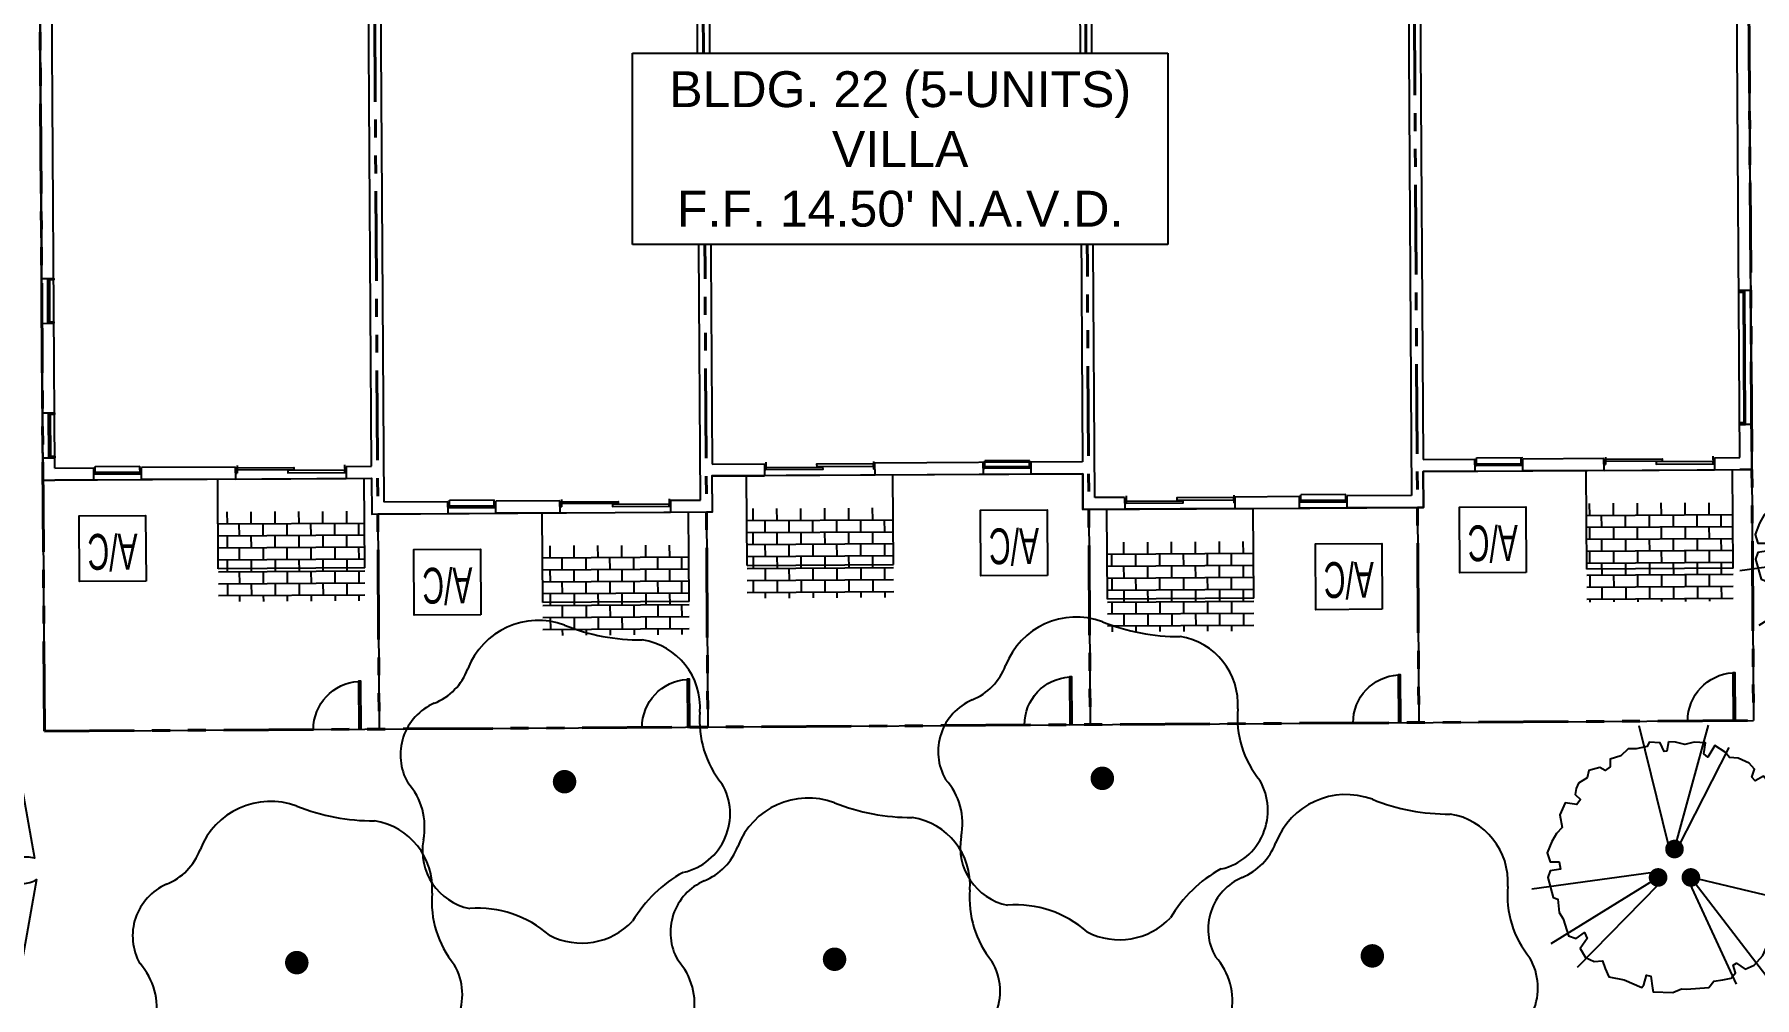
# Model space of a CAD drawing. Header units: feet. Extents: x 919634 to 928945, y 707022 to 708026.
# Drawn here: x 920843.1 to 920939, y 707177.2 to 707231 of the extents above; entities that cross this region are included whole.
import ezdxf

# ---------------------------------------------------------------- set-up
doc = ezdxf.new("R2010")
doc.units = ezdxf.units.FT
doc.header["$LTSCALE"] = 20
doc.header["$MEASUREMENT"] = 0
doc.linetypes.add('Site Plan$0$PHANTOM2', pattern=[1.25, 0.625, -0.125, 0.125, -0.125, 0.125, -0.125])
for name, color, linetype in [('-u-site-xref', 7, 'Continuous'), ('LK-TREE-013M', 6, 'Continuous'), ('LK-TREE-025M', 2, 'Continuous'), ('LK-TREE-035M', 123, 'Continuous'), ('LK-TREE-050M', 2, 'Continuous'), ('LK-TREE-TRNK', 32, 'Continuous'), ('LP-TREE', 15, 'Continuous'), ('Site Plan$0$-u-site-bldg ID', 7, 'Continuous'), ('Site Plan$0$-u-site-bldg_interior', 252, 'Continuous'), ('Site Plan$0$-u-site-fence', 4, 'Site Plan$0$FENCELINE1'), ('Site Plan$0$A-DOOR-EXT_WINDOWS', 253, 'Continuous'), ('Site Plan$0$A-HVAC-EXT', 253, 'Continuous'), ('Site Plan$0$SP-LOT PAVERS', 254, 'Continuous')]:
    doc.layers.add(name, color=color, linetype=linetype)
for name, color, linetype, lineweight in [('Site Plan$0$SP-LOT LINES', 252, 'Site Plan$0$PHANTOM2', 40), ('Site Plan$0$SP-SIDEWALK', 2, 'Continuous', 25), ('SP-BUILDING-FOOTPRINT', 1, 'Continuous', 25)]:
    doc.layers.add(name, color=color, linetype=linetype, lineweight=lineweight)
doc.layers.get('-u-site-xref').off()
doc.styles.add('Site Plan$0$ARIAL', font='arial.ttf')
doc.linetypes.add('Site Plan$0$FENCELINE1', pattern='A,0.25,-0.1,[133,ltypeshp.shx,S=0.1,R=0,X=-0.1,Y=0],-0.1,1', length=1.45)
pattern_1 = [(180.3586, (920937.7977, 707205.79306), (0.004173, -0.6666536), []), (270.3586, (920937.7977, 707205.79306), (0.6708265, -0.6624807), [0.666667, -0.666667])]

# ---------------------------------------------------------------- blocks, each defined once
blk = doc.blocks.new('Site Plan$0$A$C05C92244')
at = {"layer": 'Site Plan$0$A-DOOR-EXT_WINDOWS'}
blk.add_lwpolyline([(32, 32), (32, 0), (30.4, 0), (30.4, 32)], close=True, dxfattribs=at)
blk.add_arc((32.1, 32.1), 32.1, 180.0573, 267.0051, dxfattribs=at)
blk = doc.blocks.new('Site Plan')
at = {"layer": 'Site Plan$0$SP-LOT PAVERS', "extrusion": (-1.01273e-05, 0.001617, 0.999999)}
h = blk.add_hatch(dxfattribs=at)
h.set_pattern_fill('AR-B816', color=256, scale=0.083333, angle=-179.64136)
h.set_pattern_definition(pattern_1)
h.paths.add_polyline_path([(920929.666, 707200.242), (920937.832, 707200.293), (920937.798, 707205.793), (920929.631, 707205.742)])
h = blk.add_hatch(dxfattribs=at)
h.set_pattern_fill('AR-B816', color=256, scale=0.083333, angle=-179.64136)
h.set_pattern_definition(pattern_1)
h.paths.add_polyline_path([(920853.331, 707200.264), (920861.497, 707200.315), (920861.466, 707205.315), (920853.299, 707205.264)])
h = blk.add_hatch(dxfattribs=at)
h.set_pattern_fill('AR-B816', color=256, scale=0.083333, angle=-179.64136)
h.set_pattern_definition(pattern_1)
h.paths.add_polyline_path([(920882.83, 707200.449), (920890.997, 707200.5), (920890.965, 707205.5), (920882.799, 707205.449)])
h = blk.add_hatch(dxfattribs=at)
h.set_pattern_fill('AR-B816', color=256, scale=0.083333, angle=-179.64136)
h.set_pattern_definition(pattern_1)
h.paths.add_polyline_path([(920871.426, 707198.377), (920879.593, 707198.429), (920879.561, 707203.428), (920871.395, 707203.377)])
h = blk.add_hatch(dxfattribs=at)
h.set_pattern_fill('AR-B816', color=256, scale=0.083333, angle=-179.64136)
h.set_pattern_definition(pattern_1)
h.paths.add_polyline_path([(920902.926, 707198.575), (920911.092, 707198.626), (920911.061, 707203.626), (920902.894, 707203.575)])
at = {"layer": 'Site Plan$0$-u-site-bldg_interior', "extrusion": (-1.01273e-05, 0.001617, 0.999999)}
for p, q in [((920861.878, 707206.894, 0.122), (920861.609, 707249.893, 0.052)), ((920938.609, 707250.208, 0.053), (920938.881, 707206.709, 0.123)), ((920920.284, 707248.76, 0.055), (920920.544, 707207.261, 0.122)), ((920843.55, 707206.113, 0.123), (920843.297, 707246.528, 0.058)), ((920844.212, 707206.783, 0.122), (920843.972, 707245.199, 0.06)), ((920880.638, 707245.429, 0.06), (920880.878, 707207.013, 0.122)), ((920901.304, 707245.558, 0.06), (920901.544, 707207.142, 0.122)), ((920862.33, 707241.314, 0.066), (920862.558, 707204.898, 0.125)), ((920880.224, 707205.009, 0.125), (920879.996, 707241.425, 0.066)), ((920902.223, 707205.146, 0.125), (920901.996, 707241.562, 0.066)), ((920919.662, 707241.673, 0.066), (920919.89, 707205.257, 0.125)), ((920938.21, 707207.372, 0.122), (920938.009, 707239.538, 0.07)), ((920843.479, 707217.363, 0.105), (920844.146, 707217.367, 0.105)), ((920843.828, 707214.865, 0.109), (920843.813, 707217.365, 0.105)), ((920938.819, 707216.692, 0.107), (920938.152, 707216.688, 0.107)), ((920938.532, 707209.225, 0.119), (920938.485, 707216.69, 0.107)), ((920843.495, 707214.863, 0.109), (920844.161, 707214.867, 0.109)), ((920843.526, 707209.863, 0.117), (920844.193, 707209.867, 0.117)), ((920843.875, 707207.365, 0.121), (920843.86, 707209.865, 0.117)), ((920938.865, 707209.228, 0.119), (920938.199, 707209.223, 0.119)), ((920936.71, 707207.446, 0.122), (920936.712, 707207.025, 0.122)), ((920843.542, 707207.364, 0.121), (920844.208, 707207.367, 0.121)), ((920844.212, 707206.783, 0.122), (920846.379, 707206.797, 0.122)), ((920846.383, 707206.13, 0.123), (920846.379, 707206.797, 0.122)), ((920846.462, 707206.881, 0.122), (920848.961, 707206.896, 0.122)), ((920846.464, 707206.46, 0.122), (920846.462, 707206.881, 0.122)), ((920846.464, 707206.553, 0.122), (920848.964, 707206.568, 0.122)), ((920846.464, 707206.46, 0.122), (920848.964, 707206.476, 0.122)), ((920848.964, 707206.476, 0.122), (920848.961, 707206.896, 0.122)), ((920848.964, 707206.476, 0.122), (920849.047, 707206.476, 0.122)), ((920854.295, 707206.846, 0.122), (920849.045, 707206.814, 0.122)), ((920849.049, 707206.147, 0.123), (920849.045, 707206.814, 0.122)), ((920854.299, 707206.18, 0.123), (920854.295, 707206.846, 0.122)), ((920854.297, 707206.509, 0.122), (920854.381, 707206.51, 0.122)), ((920854.378, 707206.93, 0.122), (920854.381, 707206.51, 0.122)), ((920860.378, 707206.968, 0.122), (920860.381, 707206.547, 0.122)), ((920860.381, 707206.547, 0.122), (920860.464, 707206.548, 0.122)), ((920860.462, 707206.885, 0.122), (920861.878, 707206.894, 0.122)), ((920860.462, 707206.885, 0.122), (920860.466, 707206.218, 0.123)), ((920880.878, 707207.013, 0.122), (920883.795, 707207.031, 0.122)), ((920883.795, 707207.031, 0.122), (920883.799, 707206.364, 0.123)), ((920883.88, 707206.694, 0.122), (920883.797, 707206.694, 0.122)), ((920883.877, 707207.115, 0.122), (920883.88, 707206.694, 0.122)), ((920889.877, 707207.153, 0.122), (920889.88, 707206.732, 0.122)), ((920889.963, 707206.732, 0.122), (920889.88, 707206.732, 0.122)), ((920901.544, 707207.142, 0.122), (920889.961, 707207.07, 0.122)), ((920889.965, 707206.403, 0.123), (920889.961, 707207.07, 0.122)), ((920901.548, 707206.476, 0.123), (920889.965, 707206.403, 0.123)), ((920896.007, 707206.441, 0.123), (920896.003, 707207.108, 0.122)), ((920896.088, 707206.771, 0.122), (920896.005, 707206.77, 0.122)), ((920898.585, 707207.207, 0.122), (920896.086, 707207.191, 0.122)), ((920896.088, 707206.771, 0.122), (920896.086, 707207.191, 0.122)), ((920898.588, 707206.879, 0.122), (920896.088, 707206.863, 0.122)), ((920898.588, 707206.786, 0.122), (920896.088, 707206.771, 0.122)), ((920898.588, 707206.786, 0.122), (920898.585, 707207.207, 0.122)), ((920898.671, 707206.787, 0.122), (920898.588, 707206.786, 0.122)), ((920898.674, 707206.458, 0.123), (920898.669, 707207.124, 0.122)), ((920901.561, 707204.476, 0.126), (920901.548, 707206.476, 0.123)), ((920920.544, 707207.261, 0.122), (920923.433, 707207.279, 0.122)), ((920920.548, 707206.594, 0.123), (920920.561, 707204.595, 0.126)), ((920923.437, 707206.613, 0.123), (920923.433, 707207.279, 0.122)), ((920923.435, 707206.942, 0.122), (920923.518, 707206.942, 0.122)), ((920923.437, 707206.613, 0.123), (920926.104, 707206.629, 0.123)), ((920923.516, 707207.363, 0.122), (920926.099, 707207.379, 0.122)), ((920923.518, 707206.942, 0.122), (920923.516, 707207.363, 0.122)), ((920923.518, 707207.035, 0.122), (920926.018, 707207.051, 0.122)), ((920923.518, 707206.942, 0.122), (920926.018, 707206.958, 0.122)), ((920926.018, 707206.958, 0.122), (920926.016, 707207.379, 0.122)), ((920926.018, 707206.958, 0.122), (920926.102, 707206.959, 0.122)), ((920930.627, 707207.324, 0.122), (920926.1, 707207.296, 0.122)), ((920926.104, 707206.629, 0.123), (920926.1, 707207.296, 0.122)), ((920930.631, 707206.658, 0.123), (920926.104, 707206.629, 0.123)), ((920930.631, 707206.658, 0.123), (920930.627, 707207.324, 0.122)), ((920930.629, 707206.987, 0.122), (920930.713, 707206.987, 0.122)), ((920930.631, 707206.658, 0.123), (920936.798, 707206.696, 0.123)), ((920930.631, 707206.658, 0.123), (920936.798, 707206.696, 0.123)), ((920930.71, 707207.408, 0.122), (920930.713, 707206.987, 0.122)), ((920936.712, 707207.025, 0.122), (920936.796, 707207.025, 0.122)), ((920936.794, 707207.363, 0.122), (920938.21, 707207.372, 0.122)), ((920936.794, 707207.363, 0.122), (920936.798, 707206.696, 0.123)), ((920936.798, 707206.696, 0.123), (920938.214, 707206.705, 0.123)), ((920938.881, 707206.709, 0.123), (920938.214, 707206.705, 0.123)), ((920843.55, 707206.113, 0.123), (920844.216, 707206.117, 0.123)), ((920846.383, 707206.13, 0.123), (920844.216, 707206.117, 0.123)), ((920846.381, 707206.46, 0.122), (920846.464, 707206.46, 0.122)), ((920846.383, 707206.13, 0.123), (920849.049, 707206.147, 0.123)), ((920854.299, 707206.18, 0.123), (920860.466, 707206.218, 0.123)), ((920854.299, 707206.18, 0.123), (920860.466, 707206.218, 0.123)), ((920860.466, 707206.218, 0.123), (920861.883, 707206.227, 0.123)), ((920861.883, 707206.227, 0.123), (920861.895, 707204.227, 0.126)), ((920880.882, 707206.346, 0.123), (920883.799, 707206.364, 0.123)), ((920880.895, 707204.346, 0.126), (920880.884, 707206.346, 0.123)), ((920889.965, 707206.403, 0.123), (920883.799, 707206.364, 0.123)), ((920889.965, 707206.403, 0.123), (920883.799, 707206.364, 0.123)), ((920898.674, 707206.458, 0.123), (920896.007, 707206.441, 0.123)), ((920862.558, 707204.898, 0.125), (920866.141, 707204.921, 0.125)), ((920866.145, 707204.254, 0.126), (920866.141, 707204.921, 0.125)), ((920866.143, 707204.583, 0.126), (920866.226, 707204.584, 0.126)), ((920866.224, 707205.004, 0.125), (920868.724, 707205.02, 0.125)), ((920866.226, 707204.584, 0.126), (920866.224, 707205.004, 0.125)), ((920866.226, 707204.676, 0.125), (920868.726, 707204.692, 0.125)), ((920866.226, 707204.584, 0.126), (920868.726, 707204.599, 0.126)), ((920868.726, 707204.599, 0.126), (920868.724, 707205.02, 0.125)), ((920868.726, 707204.599, 0.126), (920868.81, 707204.6, 0.126)), ((920872.391, 707204.96, 0.125), (920868.807, 707204.937, 0.125)), ((920868.812, 707204.271, 0.126), (920868.807, 707204.937, 0.125)), ((920872.395, 707204.293, 0.126), (920872.391, 707204.96, 0.125)), ((920872.393, 707204.622, 0.126), (920872.476, 707204.623, 0.126)), ((920872.474, 707205.044, 0.125), (920872.476, 707204.623, 0.126)), ((920878.473, 707205.081, 0.125), (920878.476, 707204.66, 0.126)), ((920878.476, 707204.66, 0.126), (920878.559, 707204.661, 0.126)), ((920878.557, 707204.998, 0.125), (920880.224, 707205.009, 0.125)), ((920878.557, 707204.998, 0.125), (920878.561, 707204.332, 0.126)), ((920903.89, 707205.157, 0.125), (920902.223, 707205.146, 0.125)), ((920903.89, 707205.157, 0.125), (920903.894, 707204.49, 0.126)), ((920903.976, 707204.82, 0.126), (920903.892, 707204.819, 0.126)), ((920903.973, 707205.241, 0.125), (920903.976, 707204.82, 0.126)), ((920909.973, 707205.278, 0.125), (920909.975, 707204.858, 0.126)), ((920910.059, 707204.858, 0.126), (920909.975, 707204.858, 0.126)), ((920910.057, 707205.195, 0.125), (920913.64, 707205.218, 0.125)), ((920910.061, 707204.529, 0.126), (920910.057, 707205.195, 0.125)), ((920910.061, 707204.529, 0.126), (920913.644, 707204.551, 0.126)), ((920913.644, 707204.551, 0.126), (920913.64, 707205.218, 0.125)), ((920913.725, 707204.881, 0.126), (920913.642, 707204.881, 0.126)), ((920916.311, 707204.568, 0.126), (920913.644, 707204.551, 0.126)), ((920916.223, 707205.317, 0.125), (920913.723, 707205.302, 0.125)), ((920913.725, 707204.881, 0.126), (920913.723, 707205.302, 0.125)), ((920916.225, 707204.989, 0.125), (920913.725, 707204.974, 0.125)), ((920916.225, 707204.897, 0.126), (920913.725, 707204.881, 0.126)), ((920916.225, 707204.897, 0.126), (920916.223, 707205.317, 0.125)), ((920916.309, 707204.897, 0.126), (920916.225, 707204.897, 0.126)), ((920919.89, 707205.257, 0.125), (920916.307, 707205.235, 0.125)), ((920916.311, 707204.568, 0.126), (920916.307, 707205.235, 0.125)), ((920920.227, 707204.592, 0.126), (920916.311, 707204.568, 0.126)), ((920920.561, 707204.595, 0.126), (920920.227, 707204.592, 0.126)), ((920861.895, 707204.227, 0.126), (920862.228, 707204.229, 0.126)), ((920862.228, 707204.229, 0.126), (920866.145, 707204.254, 0.126)), ((920866.145, 707204.254, 0.126), (920868.812, 707204.271, 0.126)), ((920872.395, 707204.293, 0.126), (920868.812, 707204.271, 0.126)), ((920872.395, 707204.293, 0.126), (920878.561, 707204.332, 0.126)), ((920872.395, 707204.293, 0.126), (920878.561, 707204.332, 0.126)), ((920878.561, 707204.332, 0.126), (920880.561, 707204.344, 0.126)), ((920880.561, 707204.344, 0.126), (920880.895, 707204.346, 0.126)), ((920901.894, 707204.478, 0.126), (920901.561, 707204.476, 0.126)), ((920903.894, 707204.49, 0.126), (920901.894, 707204.478, 0.126)), ((920910.061, 707204.529, 0.126), (920903.894, 707204.49, 0.126)), ((920910.061, 707204.529, 0.126), (920903.894, 707204.49, 0.126))]:
    blk.add_line(p, q, dxfattribs=at)
at = {"layer": 'Site Plan$0$-u-site-bldg_interior', "ltscale": 0.25, "extrusion": (-1.01273e-05, 0.001617, 0.999999)}
for p, q in [((920923.437, 707206.613, 0.123), (920920.548, 707206.594, 0.123)), ((920854.299, 707206.18, 0.123), (920849.049, 707206.147, 0.123)), ((920878.561, 707204.332, 0.126), (920880.561, 707204.344, 0.126)), ((920903.894, 707204.49, 0.126), (920901.894, 707204.478, 0.126))]:
    blk.add_line(p, q, dxfattribs=at)
at = {"layer": 'Site Plan$0$-u-site-bldg_interior', "extrusion": (-1.01273e-05, 0.001617, 0.999999), "elevation": 1134.174}
for points in [[(920843.813, 707216.456), (920844.146, 707216.458), (920844.146, 707216.375), (920843.813, 707216.372)], [(920843.92, 707214.04), (920843.828, 707214.039), (920843.813, 707216.372), (920843.906, 707216.373)], [(920938.485, 707215.781), (920938.152, 707215.778), (920938.152, 707215.695), (920938.485, 707215.697)], [(920938.439, 707208.399), (920938.531, 707208.399), (920938.485, 707215.697), (920938.393, 707215.697)], [(920844.16, 707213.958), (920843.828, 707213.956), (920843.828, 707214.039), (920844.16, 707214.041)], [(920843.86, 707208.956), (920844.193, 707208.958), (920844.193, 707208.875), (920843.86, 707208.873)], [(920843.967, 707206.54), (920843.875, 707206.539), (920843.86, 707208.873), (920843.953, 707208.873)], [(920938.2, 707208.314), (920938.532, 707208.316), (920938.531, 707208.399), (920938.199, 707208.397)], [(920844.207, 707206.458), (920843.875, 707206.456), (920843.875, 707206.539), (920844.207, 707206.541)], [(920854.379, 707205.892), (920857.548, 707205.912), (920857.549, 707205.787), (920854.38, 707205.767)], [(920860.38, 707205.763), (920857.216, 707205.743), (920857.217, 707205.618), (920860.381, 707205.638)], [(920883.879, 707205.91), (920887.043, 707205.93), (920887.044, 707205.805), (920883.88, 707205.785)], [(920889.878, 707206.114), (920886.709, 707206.094), (920886.71, 707205.969), (920889.879, 707205.989)], [(920930.711, 707206.37), (920933.88, 707206.39), (920933.881, 707206.265), (920930.711, 707206.245)], [(920936.712, 707206.241), (920933.548, 707206.221), (920933.549, 707206.096), (920936.712, 707206.116)], [(920872.474, 707204.005), (920875.644, 707204.025), (920875.644, 707203.9), (920872.475, 707203.88)], [(920878.475, 707203.876), (920875.311, 707203.856), (920875.312, 707203.731), (920878.476, 707203.751)], [(920903.975, 707204.036), (920907.139, 707204.055), (920907.139, 707203.93), (920903.976, 707203.911)], [(920909.974, 707204.24), (920906.804, 707204.22), (920906.805, 707204.095), (920909.974, 707204.115)]]:
    blk.add_lwpolyline(points, close=True, dxfattribs=at)
at = {"layer": 'Site Plan$0$-u-site-fence', "ltscale": 0.15, "extrusion": (-1.01273e-05, 0.001617, 0.999999)}
for p, q in [((920938.881, 707206.709, 0.123), (920938.969, 707192.71, 0.146)), ((920843.55, 707206.113, 0.123), (920843.637, 707192.113, 0.146)), ((920920.227, 707204.592, 0.126), (920920.302, 707192.593, 0.146)), ((920920.227, 707204.592, 0.126), (920920.302, 707192.593, 0.146)), ((920862.228, 707204.229, 0.126), (920862.304, 707192.23, 0.146)), ((920862.228, 707204.229, 0.126), (920862.304, 707192.23, 0.146)), ((920880.561, 707204.344, 0.126), (920880.637, 707192.344, 0.146)), ((920880.561, 707204.344, 0.126), (920880.637, 707192.344, 0.146)), ((920901.894, 707204.478, 0.126), (920901.969, 707192.478, 0.146)), ((920843.637, 707192.113, 0.146), (920938.969, 707192.71, 0.146))]:
    blk.add_line(p, q, dxfattribs=at)
at = {"layer": 'Site Plan$0$A-HVAC-EXT', "extrusion": (-1.01273e-05, 0.001617, 0.999999), "elevation": 1134.174}
for points in [[(920926.295, 707200.054), (920922.583, 707200.031), (920922.561, 707203.697), (920926.272, 707203.721)], [(920849.297, 707199.577), (920845.585, 707199.553), (920845.562, 707203.22), (920849.274, 707203.243)], [(920899.584, 707199.887), (920895.872, 707199.864), (920895.849, 707203.53), (920899.561, 707203.554)], [(920867.975, 707197.689), (920864.264, 707197.666), (920864.241, 707201.333), (920867.953, 707201.356)], [(920918.263, 707198.004), (920914.551, 707197.981), (920914.528, 707201.647), (920918.24, 707201.671)]]:
    blk.add_lwpolyline(points, close=True, dxfattribs=at)
at = {"layer": 'Site Plan$0$SP-LOT LINES', "ltscale": 0.4, "extrusion": (-1.01273e-05, 0.001617, 0.999999)}
for p, q in [((920880.073, 707282.343, 0), (920880.637, 707192.344, 0.146)), ((920901.406, 707282.476, 0), (920901.969, 707192.478, 0.146)), ((920919.739, 707282.591, 0), (920920.302, 707192.593, 0.146)), ((920938.405, 707282.708), (920938.969, 707192.71, 0.146)), ((920843.637, 707192.113, 0.146), (920843.074, 707282.111, 0)), ((920861.74, 707282.228, 0), (920862.304, 707192.23, 0.146)), ((920843.637, 707192.113, 0.146), (920938.969, 707192.71, 0.146))]:
    blk.add_line(p, q, dxfattribs=at)
at = {"layer": 'Site Plan$0$SP-SIDEWALK', "extrusion": (-1.01273e-05, 0.001617, 0.999999)}
for p, q in [((920929.666, 707201.151, 0.132), (920929.631, 707206.651, 0.123)), ((920937.832, 707201.203, 0.132), (920937.798, 707206.702, 0.123)), ((920853.331, 707201.174, 0.131), (920853.299, 707206.174, 0.123)), ((920861.497, 707201.225, 0.131), (920861.466, 707206.225, 0.123)), ((920882.83, 707201.358, 0.131), (920882.799, 707206.358, 0.123)), ((920890.997, 707201.409, 0.131), (920890.965, 707206.409, 0.123)), ((920871.426, 707199.287, 0.134), (920871.395, 707204.287, 0.126)), ((920879.593, 707199.338, 0.134), (920879.561, 707204.338, 0.126)), ((920902.926, 707199.484, 0.134), (920902.894, 707204.484, 0.126)), ((920911.092, 707199.535, 0.134), (920911.061, 707204.535, 0.126)), ((920861.497, 707201.225, 0.131), (920853.331, 707201.174, 0.131)), ((920882.83, 707201.358, 0.131), (920890.997, 707201.409, 0.131)), ((920937.832, 707201.203, 0.132), (920929.666, 707201.151, 0.132)), ((920879.593, 707199.338, 0.134), (920871.426, 707199.287, 0.134)), ((920911.092, 707199.535, 0.134), (920902.926, 707199.484, 0.134))]:
    blk.add_line(p, q, dxfattribs=at)
at = {"layer": 'Site Plan$0$-u-site-fence', "ltscale": 0.01, "extrusion": (-1.01273e-05, 0.001617, 0.999999), "xscale": -0.08333333333333336, "yscale": 0.0833333333333334, "zscale": 0.08333333333333337, "rotation": 180.3586381544089}
for p in [(920876.953, 707194.083, 1134.174), (920898.286, 707194.217, 1134.174), (920916.619, 707194.332, 1134.174), (920935.285, 707194.448, 1134.174), (920858.62, 707193.969, 1134.174)]:
    blk.add_blockref('Site Plan$0$A$C05C92244', p, dxfattribs=at)
at = {"layer": 'Site Plan$0$A-HVAC-EXT', "extrusion": (-1.01273e-05, 0.001617, 0.999999), "style": 'Site Plan$0$ARIAL', "width": 0.6}
for p in [(920925.82, 707202.7, 1134.174), (920848.822, 707202.222, 1134.174), (920899.109, 707202.533, 1134.174), (920867.501, 707200.335, 1134.174), (920917.788, 707200.65, 1134.174)]:
    blk.add_text('A/C', height=2, rotation=180.35864, dxfattribs=at).set_placement(p)
at = {"layer": 'Site Plan$0$-u-site-bldg ID', "insert": (920891.367, 707228.928), "char_height": 2, "width": 27.88033, "attachment_point": 2, "style": 'Site Plan$0$ARIAL', "bg_fill": 19, "box_fill_scale": 1.5, "bg_fill_color": 256, "bg_fill_transparency": 0}
blk.add_mtext("BLDG. 22 (5-UNITS)\\PVILLA\\PF.F. 14.50' N.A.V.D.", dxfattribs=at)
blk = doc.blocks.new('TREE-SIMP-027')
at = {"layer": 'LK-TREE-050M'}
blk.add_lwpolyline([(0.2708, 0.4238), (0.4563, 0.2673), (0.4966, 0.0396, 0.127189), (0.4527, 0.0407, 0.875318), (0.4614, -0.0349, 0.149076), (0.5024, -0.0227), (0.4596, -0.2615), (0.2826, -0.4103, 0.127189), (0.2616, -0.3718, 0.875318), (0.2005, -0.417, 0.149076), (0.2316, -0.4464), (0.0033, -0.5288), (-0.214, -0.4499, 0.127189), (-0.1912, -0.4124, 0.875318), (-0.2609, -0.3821, 0.149076), (-0.2708, -0.4238), (-0.4563, -0.2673), (-0.4966, -0.0396, 0.127189), (-0.4527, -0.0407, 0.875318), (-0.4614, 0.0349, 0.149076), (-0.5024, 0.0227), (-0.4596, 0.2615), (-0.2826, 0.4103, 0.127189), (-0.2616, 0.3718, 0.875318), (-0.2005, 0.417, 0.149076), (-0.2316, 0.4464), (-0.0033, 0.5288), (0.214, 0.4499, 0.127189), (0.1912, 0.4124, 0.875318), (0.2609, 0.3821, 0.149076)], format="xyb", close=True, dxfattribs=at)
at = {"layer": 'LK-TREE-TRNK', "const_width": 0.0375}
blk.add_lwpolyline([(-0.0187, 0, 1), (0.0188, 0, 1)], format="xyb", close=True, dxfattribs=at)
blk = doc.blocks.new('TREE-SIMP-005')
at = {"layer": 'LK-TREE-050M'}
for centre, radius, start, end in [((-0.0838, 0.274), 0.241, 69.6603, 159.1137), ((0.2415, 1.0962), 0.6433, 247.9485, 270.591), ((0.2136, 0.2365), 0.2192, 356.1089, 80.9259), ((-0.4875, 0.4275), 0.1909, 291.9961, 339.2866), ((-0.3443, 0.0855), 0.1799, 113.509, 209.6004), ((0.7466, 0.1943), 0.3156, 175.0254, 219.3558), ((-0.6576, -0.1441), 0.2109, 348.5774, 41.8886), ((0.3365, -0.1024), 0.1921, 283.2701, 30.1865), ((-0.265, -0.2198), 0.189, 169.6437, 258.5101), ((0.5862, -0.6645), 0.4289, 119.013, 149.3179), ((-0.2766, -0.7487), 0.3447, 48.5313, 94.3414), ((0.0544, -0.29), 0.2253, 242.861, 316.3019)]:
    blk.add_arc(centre, radius, start, end, dxfattribs=at)
at = {"layer": 'LK-TREE-TRNK', "const_width": 0.0375}
blk.add_lwpolyline([(-0.0188, 0, 1), (0.0187, 0, 1)], format="xyb", close=True, dxfattribs=at)
blk = doc.blocks.new('TREE-DCID-208')
at = {"layer": 'LK-TREE-013M'}
for p, q in [((0.0022, 0.0753), (0.1385, 0.5736)), ((-0.0836, -0.0191), (-0.5704, -0.086)), ((0.0681, -0.0388), (0.3865, -0.4537))]:
    blk.add_line(p, q, dxfattribs=at)
at = {"layer": 'LK-TREE-025M'}
for p, q in [((0.0169, 0.0819), (0.2216, 0.4828)), ((-0.0636, -0.0388), (-0.4941, -0.3051)), ((0.0698, -0.0372), (0.5329, -0.1486))]:
    blk.add_line(p, q, dxfattribs=at)
at = {"layer": 'LK-TREE-035M'}
for p, q in [((-0.0201, 0.0868), (-0.1399, 0.5698)), ((-0.0633, -0.0679), (-0.3887, -0.4)), ((0.0644, -0.0647), (0.2503, -0.4676))]:
    blk.add_line(p, q, dxfattribs=at)
at = {"layer": 'LK-TREE-050M'}
blk.add_lwpolyline([(-0.0222, 0.5063), (-0.0288, 0.4691), (-0.0397, 0.4669), (-0.0551, 0.502), (-0.0989, 0.5041), (-0.1076, 0.4866), (-0.1515, 0.4779), (-0.1843, 0.4779), (-0.2128, 0.4494), (-0.2566, 0.4363), (-0.2566, 0.4056), (-0.2764, 0.3903), (-0.2983, 0.4034), (-0.3421, 0.3903), (-0.3487, 0.3618), (-0.3837, 0.3399), (-0.3925, 0.318), (-0.3969, 0.2939), (-0.375, 0.2742), (-0.3903, 0.2545), (-0.4363, 0.2611), (-0.4582, 0.2129), (-0.4495, 0.1625), (-0.4714, 0.1384), (-0.4911, 0.1056), (-0.5086, 0.0596), (-0.4977, 0.0246), (-0.4604, 0.0246), (-0.456, -0.0061), (-0.4977, -0.0126), (-0.5064, -0.0389), (-0.4845, -0.1199), (-0.467, -0.1265), (-0.4604, -0.1791), (-0.4451, -0.2054), (-0.4232, -0.2732), (-0.3925, -0.2842), (-0.3596, -0.2601), (-0.3487, -0.2842), (-0.3772, -0.3236), (-0.3552, -0.3608), (-0.3202, -0.3762), (-0.2873, -0.374), (-0.2764, -0.4046), (-0.261, -0.4375), (-0.1997, -0.4506), (-0.1296, -0.4813), (-0.1208, -0.4703), (-0.1098, -0.4309), (-0.0923, -0.4353), (-0.0857, -0.4835), (-0.0835, -0.4988), (-0.0047, -0.501), (0.0304, -0.4856), (0.0501, -0.4878), (0.1399, -0.4813), (0.1597, -0.455), (0.1969, -0.4506), (0.2298, -0.444), (0.2473, -0.4221), (0.2385, -0.3915), (0.2517, -0.3827), (0.2867, -0.4068), (0.3218, -0.3915), (0.3569, -0.3521), (0.3722, -0.3192), (0.4182, -0.2754), (0.4226, -0.2579), (0.4555, -0.2404), (0.4555, -0.2075), (0.4204, -0.1922), (0.4314, -0.1659), (0.4861, -0.1637), (0.5015, -0.1199), (0.4927, -0.0696), (0.5146, -0.0455), (0.5037, -0.017), (0.5015, 0.0268), (0.4642, 0.0311), (0.4598, 0.0574), (0.5015, 0.0749), (0.4839, 0.1538), (0.4686, 0.237), (0.4489, 0.2414), (0.4116, 0.2983), (0.3853, 0.3092), (0.3744, 0.3487), (0.3591, 0.3684), (0.3262, 0.3487), (0.313, 0.364), (0.324, 0.3968), (0.3021, 0.4209), (0.2583, 0.4406), (0.2232, 0.4428), (0.2057, 0.4647), (0.164, 0.491), (0.1356, 0.445), (0.1202, 0.4582), (0.1268, 0.502), (0.0808, 0.5041), (0.0435, 0.4954), (0.0063, 0.5041)], close=True, dxfattribs=at)
at = {"layer": 'LK-TREE-TRNK', "const_width": 0.0375}
for points in [[(-0.0165, 0.0753, 1), (0.021, 0.0753, 1)], [(-0.0824, -0.0388, 1), (-0.0449, -0.0388, 1)], [(0.0493, -0.0388, 1), (0.0868, -0.0388, 1)]]:
    blk.add_lwpolyline(points, format="xyb", close=True, dxfattribs=at)

msp = doc.modelspace()

# ---------------------------------------------------------------- block references
at = {"layer": '-u-site-xref'}
msp.add_blockref('Site Plan', (0, 0), dxfattribs=at)

# ---------------------------------------------------------------- next in the draw order: linework, layer by layer
at = {"layer": 'SP-BUILDING-FOOTPRINT', "elevation": 0.045}
msp.add_lwpolyline([(920843.297, 707246.535), (920843.54, 707206.117), (920861.883, 707206.227), (920861.895, 707204.227), (920880.897, 707204.346), (920880.884, 707206.369), (920901.548, 707206.476), (920901.559, 707204.476), (920920.561, 707204.595), (920920.548, 707206.594), (920938.881, 707206.709), (920938.671, 707240.208)], dxfattribs=at)

# ---------------------------------------------------------------- next in the draw order: block references
at = {"layer": 'LP-TREE'}
for name, p, xscale, yscale, zscale in [('TREE-DCID-208', (920946.121, 707202.254), 13.88739792285958, 13.88739792285958, 13.88739792285958), ('TREE-SIMP-005', (920872.646, 707189.294, 0.15), 17.4705586228176, 17.4705586228176, 15.03416260495856), ('TREE-SIMP-005', (920902.646, 707189.482, 0.15), 17.4705586228176, 17.4705586228176, 15.03416260495856), ('TREE-SIMP-027', (920833.692, 707184.274, -0.034), 18.91141011540282, 18.91141011540282, 15.03416260495856), ('TREE-DCID-208', (920934.532, 707184.491), 13.88739792285958, 13.88739792285958, 13.88739792285958), ('TREE-SIMP-005', (920857.709, 707179.201, 0.011), 17.4705586228176, 17.4705586228176, 15.03416260495856), ('TREE-SIMP-005', (920887.708, 707179.389, 0.011), 17.4705586228176, 17.4705586228176, 15.03416260495856), ('TREE-SIMP-005', (920917.708, 707179.577, 0.011), 17.4705586228176, 17.4705586228176, 15.03416260495856)]:
    msp.add_blockref(name, p, dxfattribs=dict(at, xscale=xscale, yscale=yscale, zscale=zscale))

doc.saveas('drawing.dxf')
